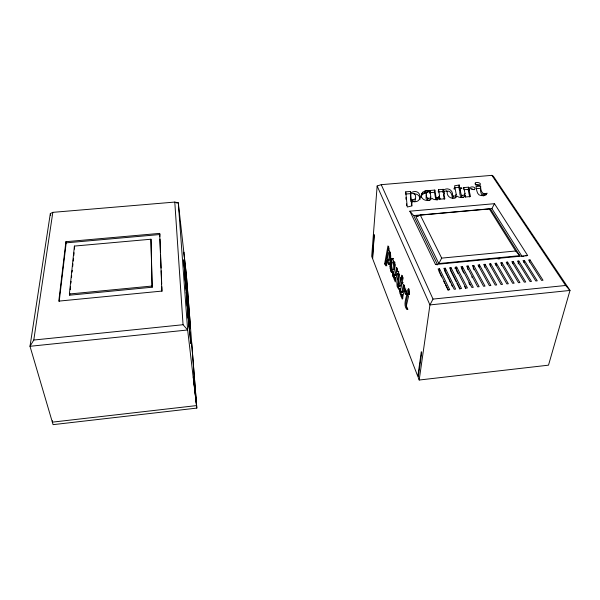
<?xml version="1.0" encoding="UTF-8"?>
<svg xmlns="http://www.w3.org/2000/svg" width="600" height="600" viewBox="0 0 600 600"><rect width="100%" height="100%" fill="white"/><g stroke="black" fill="none" stroke-linecap="round" stroke-linejoin="round"><path stroke-width="0.9" d="M394.897 277.635L393.93 277.725L392.985 276.457L392.385 271.875L393.353 271.785L393.638 275.392L394.53 277.388L395.28 277.515L395.018 278.782L395.647 280.335M394.882 262.178L394.868 262.83L393.893 262.928L393.322 259.808L391.905 258.472C389.528 262.373 389.423 267.892 391.305 272.048L392.67 272.235L392.265 271.95C390.375 267.803 390.487 262.275 392.873 258.382L393.555 258.51M395.28 277.515L394.305 277.612L394.043 278.88L395.31 281.993L396.825 274.642L397.553 273.428L397.972 275.993L396.825 282.053L397.08 286.237L398.467 288.915L400.065 288.375L400.373 291.915L401.37 294.195L402.24 294.48L401.947 295.808L402.945 298.267M398.04 273.847L398.543 273.33L399 274.627L397.815 284.655L398.947 288.435L399.457 288.817L400.065 288.375M415.418 198.907L414.96 201.053L414.082 201.817M402.24 294.48L400.793 294.623L400.028 293.752L399.075 288.472M377.145 185.993L371.707 256.343L372.397 258.112L374.22 234.705L372.668 258.832L417.81 376.433L421.298 351.743L421.71 352.77L418.207 377.475L419.19 380.025L548.505 365.175L570 290.438L493.327 176.19L491.903 175.35L381.233 184.672L377.145 185.993L429.938 304.92L419.19 380.025M439.155 198.697L439.53 195.772L438.555 189.743L443.272 189.337L443.13 192.502L444.728 191.498M439.53 195.772L438.615 197.528L436.658 197.632L435.998 197.07L434.82 190.065L430.088 190.47L429.9 191.94M69.39 294L74.407 246.075L150.96 239.228L152.212 287.212L69.668 295.185L69.39 294L152.04 286.035L150.96 239.228M69.668 295.185L69.863 293.34M70.245 289.65L70.537 286.882M70.92 283.192L71.115 281.347M71.498 277.665L71.685 275.82M72.075 272.13L72.262 270.285M72.645 266.595L72.938 263.827M73.222 261.06L73.515 258.293M73.8 255.525L74.093 252.757M74.475 249.075L74.407 246.075M405.6 193.327L405.75 191.85L410.513 191.445L410.423 195.067L410.513 191.445M52.515 420.72L52.358 422.145L196.522 405.592L193.327 376.935L196.237 401.768M411.945 199.928L411.697 202.147L411.158 201.892L410.805 194.333L411.562 193.56C414.63 191.903 416.678 196.515 415.215 198.833L412.89 199.987L411.405 199.665M411.555 205.71L411.548 201.105C423.75 205.335 422.025 186.502 410.662 192.855M412.643 202.208L412.89 199.987M65.91 241.702L58.793 301.118L161.858 291.09L159.667 233.385L65.91 241.702L66.172 242.85L59.205 301.373M421.8 193.433L421.072 197.123L421.8 193.433C423.405 190.965 427.838 189.488 430.252 191.46M421.53 195.645L422.572 194.347L422.842 192.135M422.572 194.347L424.29 193.365L424.56 191.16M424.29 193.365L425.415 193.035L425.692 190.83M427.02 190.635L426.743 192.847L425.415 193.035M428.077 192.075L428.265 190.597M430.44 197.017L430.59 199.485L429.533 200.438L427.627 200.505L427.912 198.285C425.745 197.145 425.475 193.485 427.455 192.03L428.632 191.67A1.312 0.69 5.5 0 1 430.185 192.053L430.875 197.265L429.817 198.218L427.912 198.285M429.638 192.458L429.832 190.98M429.9 193.538L430.088 190.47M437.79 197.745L437.49 199.965L435.697 199.282L434.528 192.27L434.82 190.065M436.357 199.853L436.658 197.632M438.555 189.743L438.255 191.947L442.965 191.542L443.272 189.337M439.71 199.605L439.912 198.127C437.82 199.987 433.942 200.438 431.925 198.233C429.067 202.312 420.623 200.475 421.335 194.903M176.422 202.942L178.29 202.785L187.65 329.985L30 346.29L33.787 340.035L52.823 212.347L174.788 202.072L178.29 202.785L186.278 273.968L196.815 408.097L53.085 424.65L30 346.29L50.325 213.585L52.823 212.347M439.56 268.763L449.715 289.71L448.237 289.86L438.12 268.897L439.56 268.763L439.125 271.673L439.89 273.255M443.445 190.297C447.592 186.697 453.248 190.343 452.618 195.525L453.225 196.058L452.888 198.278L452.287 197.745C452.04 194.407 450.75 190.17 446.385 191.175M459.195 185.017L458.857 187.208L459.412 190.125L459.757 187.92L459.195 185.017L454.605 185.782L455.062 188.325L453.998 188.415L454.14 189.157L455.228 189.067L456.225 194.325L455.745 197.243L454.92 198.202M445.283 268.2L455.625 289.11L454.155 289.26L443.85 268.335L445.283 268.2L444.84 271.11L446.955 275.423M459.757 187.92L461.715 187.755L461.888 188.49L459.93 188.663C459.63 191.453 459.345 195.517 461.55 197.587L463.522 197.445M461.55 197.587L461.903 195.375L461.123 194.58L459.93 188.663M450.998 267.638L461.528 288.51L460.058 288.66L449.572 267.78L450.998 267.638L450.54 270.555L451.327 272.13M463.53 189.045L463.763 187.575L468.45 187.178L468.353 190.523L469.68 189.6M464.55 196.462L465.022 193.56L463.763 187.575M465.022 193.56L463.875 195.233L461.903 195.375M465.255 197.317L465.495 195.84C463.298 197.76 459.382 198.195 457.162 196.132C453.54 200.722 446.362 197.34 447.18 191.618L446.49 190.942C441.96 189.975 444.562 196.695 444.885 198.78L440.085 199.192L439.912 198.127M455.048 268.673L455.28 267.218L456.705 267.075L467.415 287.91L465.945 288.06L455.28 267.218M468.353 190.523L468.45 187.178M468.713 188.317C470.34 186.697 474.127 186 475.185 188.505L475.005 188.955C472.882 191.04 470.895 186.885 468.915 189.398L468.555 191.602L469.725 196.972M456.705 267.075L456.225 269.993L458.07 273.608M461.91 269.43L462.405 266.52L460.98 266.663L471.825 287.468L473.295 287.317L462.405 266.52M483.06 193.538L482.662 195.75C480.33 193.515 480.217 189.15 480.638 186.127L475.972 186.532C476.82 189.75 476.678 195.345 481.268 195.585C483.39 195.69 486.12 195.322 487.14 193.185C482.332 195.892 480.39 190.125 480.638 186.127M467.707 268.147L468.09 265.965L466.673 266.1L477.697 286.868L479.16 286.718L468.09 265.965M483.697 196.02L484.095 193.808M484.875 195.195L485.145 193.718M485.985 194.978L486.248 193.5M473.243 268.32L473.768 265.41L472.35 265.545L483.555 286.275L485.018 286.125L473.768 265.41M386.978 260.452L385.942 265.92L384.638 263.827L387.967 245.873L389.183 248.775L388.845 250.53L389.355 250.702C391.545 254.873 390.952 260.438 388.995 264.57L387.975 263.962L386.978 260.452L387.923 260.362L388.92 263.873L389.947 264.472M386.88 265.83L385.567 263.737L388.755 246.683M479.025 267.03L479.438 264.847L478.02 264.99L489.405 285.683L490.868 285.532L479.438 264.847M484.53 267.202L485.092 264.3L483.683 264.435L495.24 285.09L496.702 284.94L485.092 264.3M490.305 265.928L490.74 263.745L489.33 263.88L501.067 284.498L502.53 284.355L490.74 263.745M456.225 194.325L455.257 195.99L453.225 196.058M393.893 262.928L394.11 261.877L395.385 264.93L393.795 272.805C393.765 281.303 396.42 269.565 396.397 267.36L397.695 270.472L397.447 271.688L398.812 271.47M394.875 275.55C396.99 276.308 396.097 269.265 397.215 268.095M495.93 265.373L496.38 263.19L494.97 263.332L506.888 283.913L508.342 283.763L496.38 263.19M501.397 265.545L502.005 262.642L500.603 262.778L512.692 283.32L514.148 283.178L502.005 262.642M397.447 271.688L397.822 271.567C401.752 273.322 394.912 300.255 400.8 279.353L400.695 277.673L400.995 278.4L402 278.295L402.54 275.873M507.15 264.27L507.623 262.087L506.22 262.23L518.49 282.735L519.938 282.585L507.623 262.087M399.36 286.312C401.445 287.722 400.748 280.163 401.805 279.248L401.498 278.513L400.493 278.61M400.995 278.4L401.707 275.16L403.162 277.897L402.338 281.618L402.705 283.92L402.143 282.57L403.147 282.472M402.143 282.57L400.493 290.303L401.033 292.695L401.857 291.832L403.5 284.392L404.865 287.678L404.543 289.14L405.21 289.2C407.805 293.805 405.435 297.93 404.647 290.483L404.235 290.475L402.285 299.19L400.95 295.913L401.243 294.585M512.752 263.715L513.232 261.54L511.83 261.675L524.28 282.15L525.72 282L513.232 261.54M402.03 292.597L402.855 291.735L404.325 285.12M408.93 288.862L408.765 289.605A2.873 0.758 84.1 0 0 408.99 292.8L409.605 294.255M518.168 263.895L518.827 260.993L517.433 261.127L530.055 281.558L531.495 281.415L518.827 260.993M407.737 294.577C406.815 299.123 404.303 305.317 407.842 309.39M523.912 262.62L524.415 260.445L523.02 260.58L535.815 280.98L537.255 280.83L524.415 260.445M529.477 262.072L529.995 259.897L528.6 260.032L541.567 280.395L543.007 280.245L529.995 259.897M426.39 195L426 198.315L427.627 200.505M494.475 203.685L409.845 211.192L413.692 215.572L491.918 208.575L494.475 203.685L527.648 255.51L525.817 255.862M381.233 184.672L433.013 299.085L429.938 304.92L570 290.438L565.635 285.48L491.903 175.35M438.81 263.543L441.683 258.12L420.315 215.13L415.778 216.36L438.81 263.543L519.765 255.675L490.897 209.632L489.368 208.958L420.315 215.13M409.132 294.18L408.57 294.36L407.963 292.905A2.873 0.75 84.1 0 1 407.737 289.71L408.457 288.72A2.94 0.765 84.1 0 1 409.26 291.233A2.94 0.765 84.1 0 1 409.125 294.12M392.385 271.875L391.71 272.325M389.46 252.248L389.835 251.903L390.405 253.29L389.97 258.382L389.317 260.445L387.555 260.168L387.293 258.772L388.875 251.993L389.445 253.38L389.25 257.07L388.365 260.535L387.555 260.168M444.397 193.2L443.528 194.895L444.27 199.252M393.607 261.915L394.005 261.63M393.93 277.725L394.305 277.612M523.987 256.222L522.158 256.582L491.918 208.575M454.275 187.972L458.857 187.208M400.95 295.913L401.947 295.808M33.787 340.035L183.053 324.72L187.65 329.985L196.522 405.592M433.013 299.085L565.635 285.48M399.397 285.84L400.395 285.735M399.045 289.14L400.035 289.043M404.543 289.14L405.893 289.005M404.235 290.475L405.66 290.377L406.065 290.97L406.403 294.165M405.045 291.067L406.065 290.97M401.857 291.832L402.855 291.735M405.127 291.45L406.147 291.345M405.195 293.625L406.215 293.52M392.46 274.388L393.428 274.298M394.882 274.8L395.857 274.702M398.01 274.725L399 274.627M392.67 275.49L393.638 275.392M392.985 276.457L393.952 276.36M393.24 277.013L394.207 276.923M393.562 277.485L394.53 277.388M394.043 278.88L395.018 278.782M397.403 279L398.393 278.903M400.8 279.353L401.805 279.248M441.683 258.12L515.64 250.987L519.765 255.675M384.638 263.827L385.567 263.737M390.158 264.097L391.118 264M390.06 266.37L391.013 266.28M390.18 268.343L391.132 268.252M409.845 211.192L435.518 264.472L527.648 255.51M497.993 258.938L499.853 258.757M390.465 269.97L391.425 269.873M390.87 271.237L391.822 271.14M391.305 272.048L392.265 271.95M392.37 273.18L393.33 273.09M391.905 258.472L392.873 258.382M391.305 259.2L392.265 259.103M390.795 260.528L391.763 260.438M390.412 262.237L391.373 262.147M66.172 242.85L159.817 234.532L159.667 233.385M416.707 216.278L418.56 216.112M405.518 194.062L410.272 193.65M429.803 192.675L434.528 192.27M464.19 189.712L468.09 189.375M476.528 188.648L480.255 188.325M413.88 193.95C417.15 193.358 420.188 196.042 420.12 199.335M471.585 189.075L474.202 189.727M435.518 264.472L437.58 264.817L413.692 215.572M411.3 203.333L411.795 203.55M392.64 269.88C394.47 270.54 394.688 264.69 394.56 262.62M489.368 208.958L515.64 250.987M473.603 268.987L474.082 269.88M467.58 268.875L467.933 269.543M471.78 276.795L472.268 277.718M462.255 270.105L463.785 273.038M468.825 282.728L469.972 284.925M464.64 286.455L465.728 288.593M451.673 272.812L452.355 274.17M452.692 274.853L454.185 277.83M454.53 278.52L456.045 281.535M456.862 283.163L458.332 286.103M458.805 287.048L459.877 289.185M447.405 276.337L448.763 279.097M449.213 280.02L450.585 282.81M451.41 284.483L452.498 286.688M440.22 273.945L441.645 276.907M443.768 281.295L444.772 283.395M445.582 285.067L447.105 288.233M447.45 288.945L448.14 290.377M401.7 277.567L402 278.295M50.325 213.585L50.76 215.4M468.915 189.398L470.49 196.545L465.728 196.958L465.495 195.84M442.965 191.542L443.13 192.502M438.952 196.26L439.23 197.985M152.04 286.035L152.212 287.212M188.235 313.755L188.392 314.925L185.235 279.57M191.528 341.513L196.815 408.097M186.27 273.983L190.583 328.23L190.297 325.77M186.458 291.225L186.578 292.26L184.56 270.862L187.462 302.91L186.27 292.343L186.705 297.015M410.565 196.545L411.158 201.892M186.48 276.608L183.765 252.195L183.825 252.938M411.548 201.105L412.065 205.86L407.28 207.007L405.75 191.85M187.47 305.04L187.935 310.013L186.517 297.097L188.4 316.132L188.212 313.882M405.877 197.632L406.058 199.417M406.507 203.88L406.68 205.673M189.322 326.955L187.597 310.928L190.875 343.59L187.98 315.3L189.345 328.365L189.315 327.907M187.125 304.942L188.858 321.173L187.072 303.593M185.58 284.145L185.64 284.895L184.627 274.365L185.197 279.608L185.093 278.265M174.788 202.072L183.053 324.72M159.817 234.532L159.885 236.392M159.998 239.19L160.493 252.225M160.597 255.022L161.1 268.058M161.205 270.855L161.708 283.89M161.812 286.688L161.993 291.337M475.507 184.89A2.708 1.38 7.2 0 1 479.85 185.865M406.522 305.085L406.702 307.222L407.722 309.06L406.83 309.495C402.96 304.897 406.298 298.028 407.1 293.032L408.502 296.4L406.522 305.085M393.683 263.752C392.07 277.065 390.097 266.64 392.632 262.013L393.42 262.178L393.683 263.752M185.947 282.668L184.132 265.575L185.947 282.668M184.065 265.507L183.517 260.01L184.065 265.507M475.26 183.067L475.147 184.125A2.655 1.35 7.1 0 0 477.502 185.273L479.505 185.1L480.42 184.252A2.708 1.38 7.1 0 0 478.86 182.752A2.708 1.38 7.1 0 0 475.882 182.7L475.26 183.067"/></g></svg>
